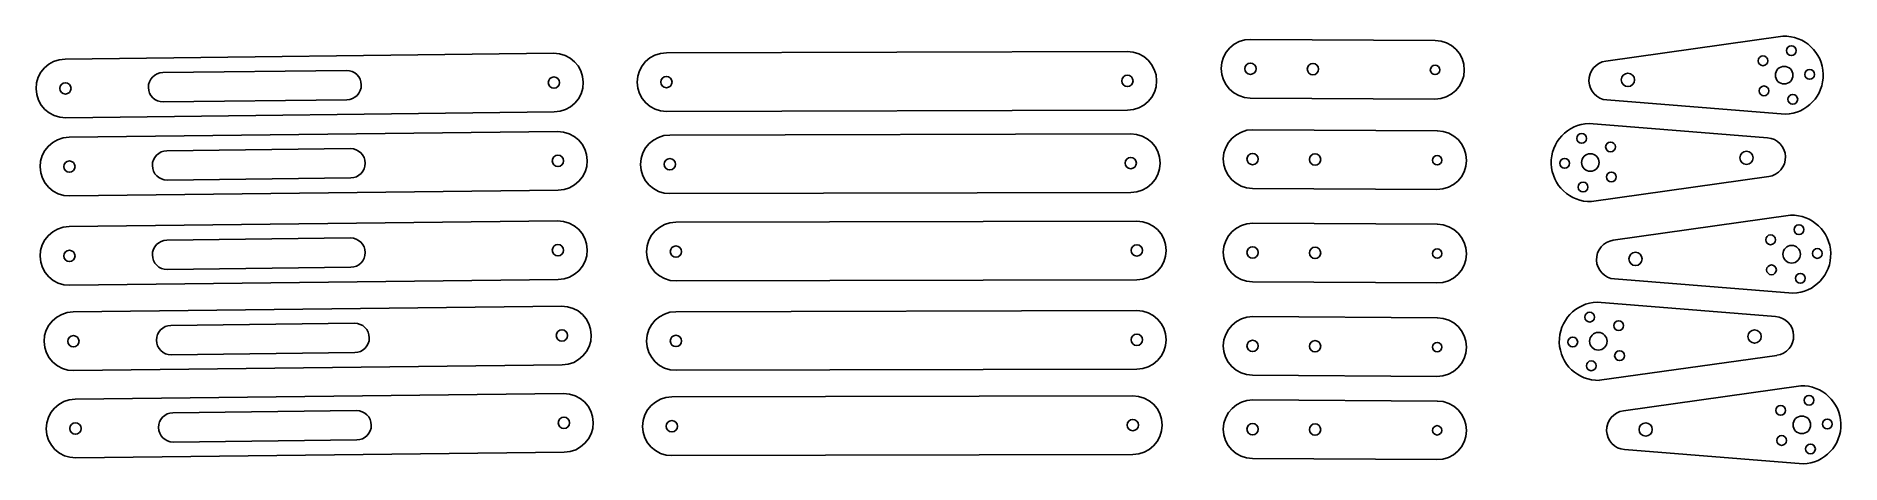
# Model space of a CAD drawing. Header units: millimetres. Extents: x 1 to 476, y 0 to 822.
# Drawn here: x 13.6 to 475.6, y 712.5 to 822 of the extents above; entities outside this region: 2.
import ezdxf

# ---------------------------------------------------------------- set-up
doc = ezdxf.new("R2010")
doc.units = ezdxf.units.MM
doc.styles.add('SLDTEXTSTYLE0', font='TXT', dxfattribs={"width": 0.7})

msp = doc.modelspace()

# ---------------------------------------------------------------- linework, layer by layer
at = {"color": 7, "linetype": 'Continuous', "lineweight": 25}
for p, q in [((292.91, 818.04), (174.91, 817.73)), ((324.49, 821.15), (371.74, 820.86)), ((460.77, 821.99), (415.39, 815.59)), ((20.97, 816.12), (146.04, 817.59)), ((46.02, 812.66), (93.01, 813.21)), ((93.1, 805.71), (46.1, 805.16)), ((371.64, 805.86), (324.4, 806.15)), ((415.69, 805.66), (461.37, 802)), ((146.22, 802.59), (21.15, 801.12)), ((174.95, 802.73), (292.95, 803.04)), ((456.81, 795.98), (411.14, 799.64)), ((21.99, 796.11), (147.06, 797.58)), ((293.78, 797), (175.78, 796.69)), ((325.03, 798.03), (372.28, 797.74)), ((47.04, 792.66), (94.03, 793.21)), ((94.12, 785.71), (47.12, 785.16)), ((411.74, 779.65), (457.11, 786.05)), ((147.23, 782.58), (22.17, 781.11)), ((175.82, 781.69), (293.82, 782)), ((372.19, 782.74), (324.94, 783.03)), ((21.99, 773.25), (147.06, 774.71)), ((295.34, 774.65), (177.34, 774.35)), ((325.03, 774.13), (372.28, 773.84)), ((462.7, 776.18), (417.32, 769.78)), ((47.04, 769.79), (94.03, 770.34)), ((94.12, 762.84), (47.12, 762.29)), ((147.23, 759.72), (22.17, 758.25)), ((177.38, 759.35), (295.38, 759.66)), ((372.19, 758.84), (324.94, 759.13)), ((417.62, 759.85), (463.3, 756.19)), ((458.89, 750.25), (413.21, 753.91)), ((23.03, 751.42), (148.1, 752.89)), ((48.07, 747.96), (95.07, 748.52)), ((295.34, 751.79), (177.34, 751.48)), ((325.03, 750.22), (372.28, 749.93)), ((95.16, 741.02), (48.16, 740.46)), ((413.82, 733.92), (459.19, 740.31)), ((148.27, 737.89), (23.21, 736.42)), ((177.38, 736.48), (295.38, 736.79)), ((372.19, 734.93), (324.94, 735.22)), ((23.55, 729.07), (148.62, 730.54)), ((465.3, 732.53), (419.92, 726.13)), ((48.59, 725.62), (95.59, 726.17)), ((294.3, 729.96), (176.3, 729.65)), ((325.03, 728.91), (372.28, 728.62)), ((95.68, 718.67), (48.68, 718.12)), ((420.22, 716.19), (465.9, 712.53)), ((148.79, 715.54), (23.73, 714.08)), ((176.34, 714.65), (294.34, 714.96)), ((372.19, 713.62), (324.94, 713.91))]:
    msp.add_line(p, q, dxfattribs=at)
for centre, radius in [((462.9, 818.28), 1.25), ((324.44, 813.65), 1.45), ((340.44, 813.55), 1.45), ((371.69, 813.36), 1.2), ((455.65, 815.68), 1.25), ((461.07, 812), 2.25), ((467.61, 812.19), 1.25), ((21.06, 808.62), 1.45), ((146.13, 810.09), 1.45), ((174.93, 810.23), 1.45), ((292.93, 810.54), 1.45), ((421.08, 810.79), 1.7), ((455.89, 807.99), 1.25), ((463.28, 805.83), 1.25), ((409.23, 795.81), 1.25), ((416.62, 793.65), 1.25), ((147.15, 790.08), 1.45), ((175.8, 789.19), 1.45), ((293.8, 789.5), 1.45), ((324.99, 790.53), 1.45), ((340.99, 790.43), 1.45), ((372.24, 790.24), 1.2), ((404.89, 789.45), 1.25), ((411.44, 789.65), 2.25), ((451.42, 790.85), 1.7), ((22.08, 788.61), 1.45), ((416.85, 785.96), 1.25), ((409.6, 783.36), 1.25), ((464.84, 772.47), 1.25), ((22.08, 765.75), 1.45), ((147.15, 767.21), 1.45), ((177.36, 766.85), 1.45), ((295.36, 767.16), 1.45), ((324.99, 766.63), 1.45), ((340.99, 766.53), 1.45), ((372.24, 766.34), 1.2), ((457.59, 769.87), 1.25), ((463, 766.18), 2.25), ((469.55, 766.38), 1.25), ((423.02, 764.98), 1.7), ((457.82, 762.18), 1.25), ((465.21, 760.02), 1.25), ((411.3, 750.08), 1.25), ((418.7, 747.92), 1.25), ((23.12, 743.92), 1.45), ((148.19, 745.39), 1.45), ((177.36, 743.98), 1.45), ((295.36, 744.29), 1.45), ((324.99, 742.72), 1.45), ((340.99, 742.62), 1.45), ((406.97, 743.72), 1.25), ((413.51, 743.91), 2.25), ((453.5, 745.12), 1.7), ((372.24, 742.43), 1.2), ((418.93, 740.22), 1.25), ((411.68, 737.63), 1.25), ((467.43, 728.82), 1.25), ((460.19, 726.22), 1.25), ((23.64, 721.58), 1.45), ((148.7, 723.04), 1.45), ((176.32, 722.15), 1.45), ((294.32, 722.46), 1.45), ((324.99, 721.41), 1.45), ((340.99, 721.32), 1.45), ((372.24, 721.12), 1.2), ((425.62, 721.33), 1.7), ((465.6, 722.53), 2.25), ((472.14, 722.73), 1.25), ((460.42, 718.52), 1.25), ((467.81, 716.36), 1.25)]:
    msp.add_circle(centre, radius, dxfattribs=at)
for centre, radius, start, end in [((292.93, 810.54), 7.5, 270.1495, 90.1495), ((324.44, 813.65), 7.5, 89.6501, 269.6501), ((371.69, 813.36), 7.5, 269.6501, 89.6501), ((461.07, 812), 10, 271.7218, 91.7218), ((21.06, 808.62), 7.5, 90.6717, 270.6717), ((93.06, 809.46), 3.75, 270.6717, 90.6717), ((146.13, 810.09), 7.5, 270.6717, 90.6717), ((174.93, 810.23), 7.5, 90.1495, 270.1495), ((416.09, 810.64), 5, 98.0238, 265.4199), ((46.06, 808.91), 3.75, 90.6717, 270.6717), ((411.44, 789.65), 10, 91.7218, 271.7218), ((22.08, 788.61), 7.5, 90.6717, 270.6717), ((147.15, 790.08), 7.5, 270.6717, 90.6717), ((175.8, 789.19), 7.5, 90.1495, 270.1495), ((293.8, 789.5), 7.5, 270.1495, 90.1495), ((324.99, 790.53), 7.5, 89.6501, 269.6501), ((372.24, 790.24), 7.5, 269.6501, 89.6501), ((456.42, 791), 5, 278.0238, 85.4199), ((47.08, 788.91), 3.75, 90.6717, 270.6717), ((94.08, 789.46), 3.75, 270.6717, 90.6717), ((22.08, 765.75), 7.5, 90.6717, 270.6717), ((147.15, 767.21), 7.5, 270.6717, 90.6717), ((177.36, 766.85), 7.5, 90.1495, 270.1495), ((295.36, 767.16), 7.5, 270.1495, 90.1495), ((324.99, 766.63), 7.5, 89.6501, 269.6501), ((372.24, 766.34), 7.5, 269.6501, 89.6501), ((463, 766.18), 10, 271.7218, 91.7218), ((47.08, 766.04), 3.75, 90.6717, 270.6717), ((94.08, 766.59), 3.75, 270.6717, 90.6717), ((418.02, 764.83), 5, 98.0238, 265.4199), ((413.51, 743.91), 10, 91.7218, 271.7218), ((23.12, 743.92), 7.5, 90.6717, 270.6717), ((95.12, 744.77), 3.75, 270.6717, 90.6717), ((148.19, 745.39), 7.5, 270.6717, 90.6717), ((177.36, 743.98), 7.5, 90.1495, 270.1495), ((295.36, 744.29), 7.5, 270.1495, 90.1495), ((324.99, 742.72), 7.5, 89.6501, 269.6501), ((372.24, 742.43), 7.5, 269.6501, 89.6501), ((458.49, 745.27), 5, 278.0238, 85.4199), ((48.12, 744.21), 3.75, 90.6717, 270.6717), ((148.7, 723.04), 7.5, 270.6717, 90.6717), ((465.6, 722.53), 10, 271.7218, 91.7218), ((23.64, 721.58), 7.5, 90.6717, 270.6717), ((48.64, 721.87), 3.75, 90.6717, 270.6717), ((95.63, 722.42), 3.75, 270.6717, 90.6717), ((176.32, 722.15), 7.5, 90.1495, 270.1495), ((294.32, 722.46), 7.5, 270.1495, 90.1495), ((324.99, 721.41), 7.5, 89.6501, 269.6501), ((372.24, 721.12), 7.5, 269.6501, 89.6501), ((420.62, 721.18), 5, 98.0238, 265.4199)]:
    msp.add_arc(centre, radius, start, end, dxfattribs=at)

# ---------------------------------------------------------------- texts
at = {"color": 7, "linetype": 'Continuous', "char_height": 14.5493, "attachment_point": 1, "style": 'SLDTEXTSTYLE0'}
for s, insert in [('SOLIDWORKS Educational Product.', (0, 40.58)), ('For Instructional Use Only.', (0, 18.76))]:
    msp.add_mtext(s, dxfattribs=dict(at, insert=insert))

doc.saveas('drawing.dxf')
